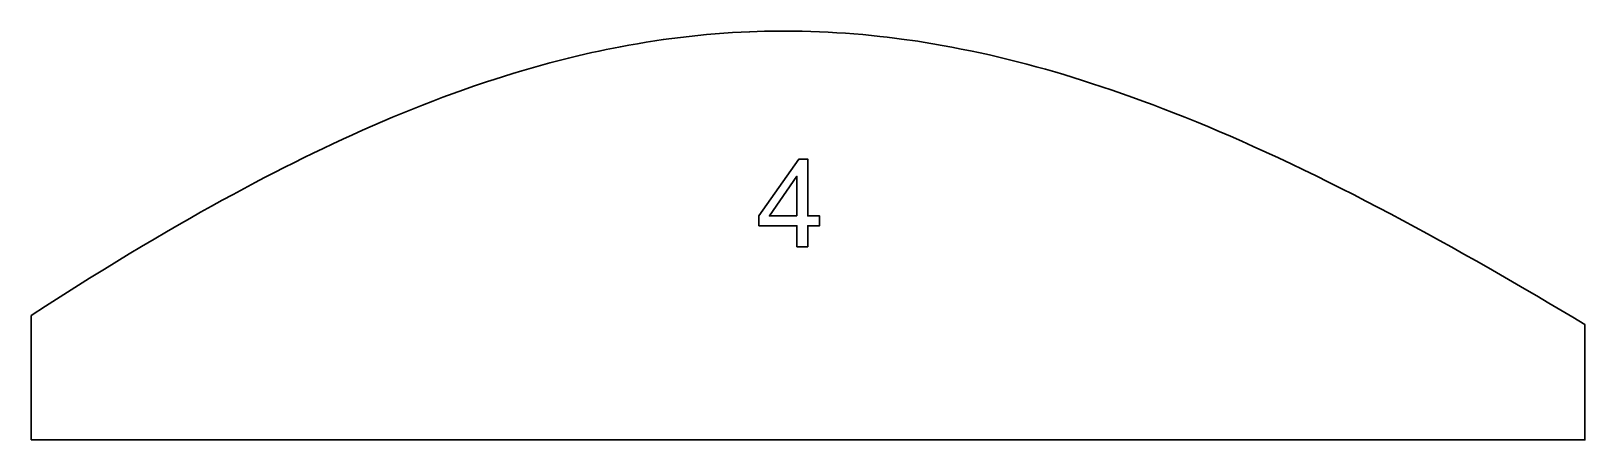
# Model space of a CAD drawing. Header units: millimetres. Extents: x -625 to 625, y -164 to 164.
import ezdxf

# ---------------------------------------------------------------- set-up
doc = ezdxf.new("R2010")
doc.units = ezdxf.units.MM
doc.layers.add('Default Layer', color=7, linetype='Continuous', lineweight=30)

msp = doc.modelspace()

# ---------------------------------------------------------------- linework, layer by layer
at = {"layer": 'Default Layer', "color": 18, "lineweight": 30, "true_color": 0x000000, "extrusion": (0, 0, -1)}
for points in [[(625, -164.4), (625, -64.4), (625, -64.4), (613.3, -56.8), (601.5, -49.3), (589.7, -41.8), (577.9, -34.3), (566, -27), (566, -27), (556.1, -20.9), (546.1, -14.8), (536.1, -8.9), (526.1, -2.9), (516.1, 3), (506, 8.8), (506, 8.8), (497.3, 13.8), (488.6, 18.7), (479.9, 23.5), (471.2, 28.4), (462.4, 33.1), (453.6, 37.9), (444.8, 42.5), (444.8, 42.5), (437.1, 46.6), (429.3, 50.6), (421.5, 54.6), (413.7, 58.5), (413.7, 58.5), (405.9, 62.4), (398, 66.2), (390.1, 70), (382.2, 73.8), (382.2, 73.8), (374.3, 77.4), (366.3, 81.1), (358.4, 84.7), (350.4, 88.2), (342.3, 91.7), (334.3, 95.1), (326.2, 98.4), (318.1, 101.7), (318.1, 101.7), (310, 104.9), (301.8, 108.1), (293.7, 111.2), (285.5, 114.2), (285.5, 114.2), (277.2, 117.2), (269, 120.1), (269, 120.1), (263.4, 122), (257.9, 123.8), (252.4, 125.6), (252.4, 125.6), (245, 128), (237.5, 130.3), (230.1, 132.5), (222.7, 134.7), (215.2, 136.8), (207.7, 138.9), (200.2, 140.8), (192.7, 142.7), (185.1, 144.5), (185.1, 144.5), (179.4, 145.9), (173.8, 147.2), (168.1, 148.4), (168.1, 148.4), (162.3, 149.6), (156.6, 150.7), (150.9, 151.9), (150.9, 151.9), (144, 153.1), (137.1, 154.3), (130.2, 155.5), (123.3, 156.6), (116.4, 157.6), (116.4, 157.6), (109.5, 158.5), (102.5, 159.4), (95.6, 160.2), (88.6, 160.9), (81.7, 161.6), (74.7, 162.2), (67.8, 162.7), (60.8, 163.2), (53.8, 163.6), (46.8, 163.9), (46.8, 163.9), (41, 164.1), (35.1, 164.3), (29.3, 164.4), (29.3, 164.4), (23.5, 164.4), (17.6, 164.4), (11.8, 164.4), (11.8, 164.4), (4.8, 164.3), (-2.2, 164.1), (-9.2, 163.9), (-16.1, 163.5), (-23.1, 163.1), (-23.1, 163.1), (-30.1, 162.7), (-37, 162.2), (-44, 161.6), (-51, 160.9), (-57.9, 160.2), (-57.9, 160.2), (-63.7, 159.5), (-69.5, 158.8), (-75.3, 158), (-75.3, 158), (-79.6, 157.4), (-84, 156.8), (-84, 156.8), (-88.3, 156.2), (-92.6, 155.5), (-92.6, 155.5), (-100.3, 154.2), (-107.9, 152.9), (-115.6, 151.5), (-123.2, 150), (-130.8, 148.5), (-138.4, 146.9), (-145.9, 145.2), (-153.5, 143.4), (-161, 141.6), (-161, 141.6), (-168.5, 139.7), (-176, 137.8), (-183.5, 135.8), (-191, 133.7), (-198.5, 131.6), (-205.9, 129.4), (-213.3, 127.1), (-220.7, 124.8), (-228.1, 122.4), (-228.1, 122.4), (-236.4, 119.7), (-244.7, 116.9), (-244.7, 116.9), (-253, 114), (-261.2, 111.1), (-261.2, 111.1), (-269.4, 108.1), (-277.6, 105.1), (-285.8, 102), (-293.9, 98.8), (-293.9, 98.8), (-303.2, 95.1), (-312.4, 91.4), (-321.6, 87.6), (-330.8, 83.7), (-339.9, 79.8), (-349, 75.8), (-358.1, 71.7), (-358.1, 71.7), (-368.3, 67.1), (-378.5, 62.4), (-388.6, 57.6), (-398.7, 52.8), (-408.8, 47.9), (-418.8, 42.9), (-428.8, 37.9), (-438.8, 32.9), (-448.8, 27.7), (-458.7, 22.6), (-468.6, 17.3), (-478.5, 12.1), (-488.4, 6.7), (-498.3, 1.4), (-508.1, -4.1), (-517.9, -9.5), (-527.7, -15), (-537.5, -20.5), (-547.3, -26.1), (-557, -31.7), (-566.8, -37.3), (-576.5, -43), (-586.2, -48.6), (-595.9, -54.3), (-605.6, -60.1), (-615.3, -65.8), (-625, -71.6), (-625, -71.6), (-625, -164.4), (-625, -164.4), (625, -164.4)], [(8.9, -9.1), (8.9, 7.8), (8.9, 7.8), (39.5, 7.8), (39.5, 7.8), (39.5, 15.8), (39.5, 15.8), (7.3, 61.5), (7.3, 61.5), (0.2, 61.5), (0.2, 61.5), (0.2, 15.8), (0.2, 15.8), (-9.3, 15.8), (-9.3, 15.8), (-9.3, 7.8), (-9.3, 7.8), (0.2, 7.8), (0.2, 7.8), (0.2, -9.1), (0.2, -9.1), (8.9, -9.1)]]:
    msp.add_lwpolyline(points, dxfattribs=at)
at = {"layer": 'Default Layer', "color": 18, "lineweight": 30, "true_color": 0x000000}
msp.add_lwpolyline([(-8.9, 15.8), (-8.9, 47.6), (-8.9, 47.6), (-31, 15.8), (-31, 15.8), (-8.9, 15.8)], dxfattribs=at)

doc.saveas('drawing.dxf')
